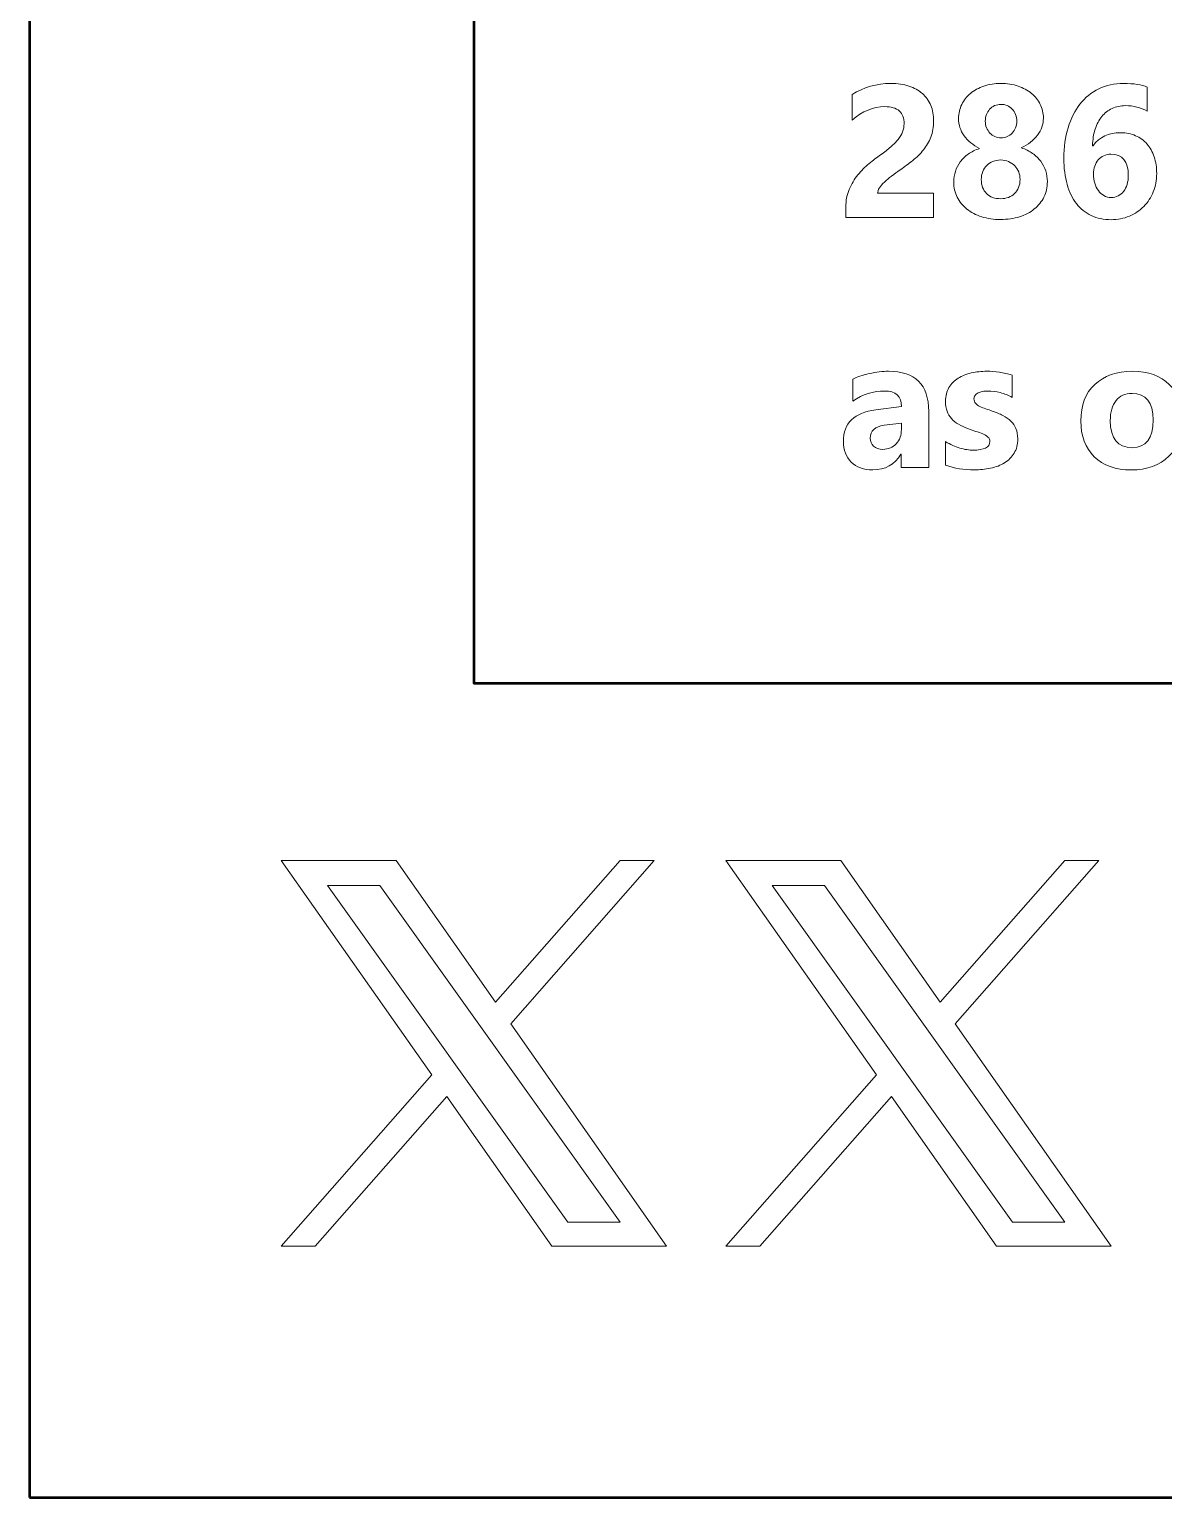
# Model space of a CAD drawing. Header units: centimetres. Extents: x -15 to 18.5, y -14.8 to 14.8.
# Drawn here: x -15 to -11.173, y -14.85 to -9.893 of the extents above; entities that cross this region are included whole.
import ezdxf

# ---------------------------------------------------------------- set-up
doc = ezdxf.new("R2010")
doc.units = ezdxf.units.CM
doc.header["$MEASUREMENT"] = 0
doc.layers.add('Layer 1', color=7, linetype='Continuous')

msp = doc.modelspace()

# ---------------------------------------------------------------- linework, layer by layer
at = {"layer": 'Layer 1', "lineweight": 53}
msp.add_lwpolyline([(-15, -14.85), (6, -14.85), (6, 14.85), (-15, 14.85), (-15, -14.85)], close=True, dxfattribs=at)
at = {"layer": 'Layer 1', "color": 5, "lineweight": 53}
msp.add_open_spline([(-13.5, -4.9), (-13.5, -4.9), (4.5, -4.9), (4.5, -4.9), (4.5, -4.9), (4.5, -4.9), (4.5, -12.1), (4.5, -12.1), (4.5, -12.1), (4.5, -12.1), (-13.5, -12.1), (-13.5, -12.1), (-13.5, -12.1), (-13.5, -12.1), (-13.5, -4.9), (-13.5, -4.9)], degree=3, knots=[0, 0, 0, 0, 0.2, 0.2, 0.2, 0.2, 0.4, 0.4, 0.4, 0.4, 0.6, 0.6, 0.6, 0.6, 1, 1, 1, 1], dxfattribs=at)
at = {"layer": 'Layer 1', "color": 202, "lineweight": 9}
for points, knots in [([(-12.1383, -10.44694), (-12.1383, -10.44694), (-11.94981, -10.44694), (-11.94981, -10.44694), (-11.94981, -10.44694), (-11.94981, -10.44694), (-11.94981, -10.52822), (-11.94981, -10.52822), (-11.94981, -10.52822), (-11.94981, -10.52822), (-12.24561, -10.52822), (-12.24561, -10.52822), (-12.24561, -10.52822), (-12.24561, -10.52822), (-12.24561, -10.49478), (-12.24561, -10.49478), (-12.24561, -10.49478), (-12.24561, -10.47202), (-12.2418, -10.4516), (-12.23408, -10.4335), (-12.23408, -10.4335), (-12.22646, -10.4154), (-12.21683, -10.39921), (-12.20529, -10.38482), (-12.20529, -10.38482), (-12.19375, -10.37042), (-12.18105, -10.35772), (-12.1673, -10.34672), (-12.1673, -10.34672), (-12.15354, -10.3356), (-12.14052, -10.32565), (-12.12803, -10.31676), (-12.12803, -10.31676), (-12.11501, -10.30745), (-12.10369, -10.29856), (-12.09385, -10.29009), (-12.09385, -10.29009), (-12.084, -10.28163), (-12.07575, -10.27316), (-12.06898, -10.2648), (-12.06898, -10.2648), (-12.06231, -10.25644), (-12.05733, -10.24797), (-12.05395, -10.2394), (-12.05395, -10.2394), (-12.05067, -10.23083), (-12.04897, -10.22173), (-12.04897, -10.21199), (-12.04897, -10.21199), (-12.04897, -10.19294), (-12.05437, -10.17855), (-12.06517, -10.16881), (-12.06517, -10.16881), (-12.07586, -10.15918), (-12.09237, -10.15431), (-12.11448, -10.15431), (-12.11448, -10.15431), (-12.15269, -10.15431), (-12.18931, -10.16944), (-12.22423, -10.19982), (-12.22423, -10.19982), (-12.22423, -10.19982), (-12.22423, -10.11367), (-12.22423, -10.11367), (-12.22423, -10.11367), (-12.1855, -10.08869), (-12.1419, -10.0761), (-12.09332, -10.0761), (-12.09332, -10.0761), (-12.07078, -10.0761), (-12.05067, -10.07906), (-12.03278, -10.08499), (-12.03278, -10.08499), (-12.0149, -10.09092), (-11.99976, -10.09928), (-11.98727, -10.11028), (-11.98727, -10.11028), (-11.97489, -10.12118), (-11.96547, -10.13452), (-11.95891, -10.15008), (-11.95891, -10.15008), (-11.95245, -10.16574), (-11.94917, -10.1831), (-11.94917, -10.20236), (-11.94917, -10.20236), (-11.94917, -10.22278), (-11.95235, -10.24099), (-11.95859, -10.25686), (-11.95859, -10.25686), (-11.96494, -10.27284), (-11.9733, -10.28734), (-11.98378, -10.30036), (-11.98378, -10.30036), (-11.99415, -10.31338), (-12.00622, -10.32534), (-12.01987, -10.33613), (-12.01987, -10.33613), (-12.03352, -10.34703), (-12.0477, -10.35751), (-12.06231, -10.36756), (-12.06231, -10.36756), (-12.07226, -10.37466), (-12.08178, -10.38164), (-12.09099, -10.38852), (-12.09099, -10.38852), (-12.1002, -10.3955), (-12.10835, -10.40228), (-12.11533, -10.40905), (-12.11533, -10.40905), (-12.12242, -10.41572), (-12.12803, -10.42228), (-12.13216, -10.42874), (-12.13216, -10.42874), (-12.13629, -10.43509), (-12.1383, -10.44122), (-12.1383, -10.44694)], [0, 0, 0, 0, 0.0333333, 0.0333333, 0.0333333, 0.0333333, 0.0666667, 0.0666667, 0.0666667, 0.0666667, 0.1, 0.1, 0.1, 0.1, 0.1333333, 0.1333333, 0.1333333, 0.1333333, 0.1666667, 0.1666667, 0.1666667, 0.1666667, 0.2, 0.2, 0.2, 0.2, 0.2333333, 0.2333333, 0.2333333, 0.2333333, 0.2666667, 0.2666667, 0.2666667, 0.2666667, 0.3, 0.3, 0.3, 0.3, 0.3333333, 0.3333333, 0.3333333, 0.3333333, 0.3666667, 0.3666667, 0.3666667, 0.3666667, 0.4, 0.4, 0.4, 0.4, 0.4333333, 0.4333333, 0.4333333, 0.4333333, 0.4666667, 0.4666667, 0.4666667, 0.4666667, 0.5, 0.5, 0.5, 0.5, 0.5333333, 0.5333333, 0.5333333, 0.5333333, 0.5666667, 0.5666667, 0.5666667, 0.5666667, 0.6, 0.6, 0.6, 0.6, 0.6333333, 0.6333333, 0.6333333, 0.6333333, 0.6666667, 0.6666667, 0.6666667, 0.6666667, 0.7, 0.7, 0.7, 0.7, 0.7333333, 0.7333333, 0.7333333, 0.7333333, 0.7666667, 0.7666667, 0.7666667, 0.7666667, 0.8, 0.8, 0.8, 0.8, 0.8333333, 0.8333333, 0.8333333, 0.8333333, 0.8666667, 0.8666667, 0.8666667, 0.8666667, 0.9, 0.9, 0.9, 0.9, 0.9333333, 0.9333333, 0.9333333, 0.9333333, 1, 1, 1, 1]), ([(-11.88133, -10.40852), (-11.88133, -10.39614), (-11.87954, -10.38418), (-11.87583, -10.37275), (-11.87583, -10.37275), (-11.87223, -10.36121), (-11.86684, -10.35063), (-11.85964, -10.34079), (-11.85964, -10.34079), (-11.85234, -10.33095), (-11.84334, -10.32216), (-11.83244, -10.31444), (-11.83244, -10.31444), (-11.82164, -10.30671), (-11.80884, -10.30036), (-11.79413, -10.29539), (-11.79413, -10.29539), (-11.81667, -10.28417), (-11.83413, -10.26988), (-11.84652, -10.25242), (-11.84652, -10.25242), (-11.859, -10.23496), (-11.86514, -10.21559), (-11.86514, -10.19432), (-11.86514, -10.19432), (-11.86514, -10.17738), (-11.86165, -10.16161), (-11.85445, -10.14711), (-11.85445, -10.14711), (-11.84736, -10.13272), (-11.83752, -10.12023), (-11.82482, -10.10965), (-11.82482, -10.10965), (-11.81223, -10.09907), (-11.7972, -10.09092), (-11.77973, -10.08499), (-11.77973, -10.08499), (-11.76227, -10.07906), (-11.74322, -10.0761), (-11.72258, -10.0761), (-11.72258, -10.0761), (-11.70142, -10.0761), (-11.68216, -10.07906), (-11.66459, -10.08499), (-11.66459, -10.08499), (-11.64702, -10.09092), (-11.63189, -10.09907), (-11.61919, -10.10944), (-11.61919, -10.10944), (-11.60638, -10.11991), (-11.59654, -10.1323), (-11.58955, -10.14658), (-11.58955, -10.14658), (-11.58246, -10.16077), (-11.57897, -10.17632), (-11.57897, -10.19305), (-11.57897, -10.19305), (-11.57897, -10.21411), (-11.58564, -10.23326), (-11.59887, -10.25051), (-11.59887, -10.25051), (-11.61209, -10.26787), (-11.6303, -10.28205), (-11.65369, -10.29316), (-11.65369, -10.29316), (-11.63919, -10.29814), (-11.62649, -10.30449), (-11.61559, -10.31221), (-11.61559, -10.31221), (-11.60458, -10.32005), (-11.59537, -10.32883), (-11.58796, -10.33878), (-11.58796, -10.33878), (-11.58056, -10.34873), (-11.57495, -10.35952), (-11.57124, -10.37116), (-11.57124, -10.37116), (-11.56754, -10.3828), (-11.56563, -10.39498), (-11.56563, -10.40757), (-11.56563, -10.40757), (-11.56563, -10.42662), (-11.56944, -10.44398), (-11.57717, -10.45953), (-11.57717, -10.45953), (-11.58479, -10.47509), (-11.59558, -10.48853), (-11.60955, -10.49986), (-11.60955, -10.49986), (-11.62352, -10.51107), (-11.64014, -10.51986), (-11.6594, -10.5261), (-11.6594, -10.5261), (-11.67877, -10.53224), (-11.70015, -10.53531), (-11.72343, -10.53531), (-11.72343, -10.53531), (-11.7464, -10.53531), (-11.76756, -10.53235), (-11.78683, -10.52621), (-11.78683, -10.52621), (-11.80619, -10.52007), (-11.82281, -10.5115), (-11.83678, -10.50028), (-11.83678, -10.50028), (-11.85075, -10.48917), (-11.86165, -10.47573), (-11.86948, -10.46017), (-11.86948, -10.46017), (-11.87742, -10.44451), (-11.88133, -10.42736), (-11.88133, -10.40852)], [0, 0, 0, 0, 0.0344828, 0.0344828, 0.0344828, 0.0344828, 0.0689655, 0.0689655, 0.0689655, 0.0689655, 0.1034483, 0.1034483, 0.1034483, 0.1034483, 0.137931, 0.137931, 0.137931, 0.137931, 0.1724138, 0.1724138, 0.1724138, 0.1724138, 0.2068966, 0.2068966, 0.2068966, 0.2068966, 0.2413793, 0.2413793, 0.2413793, 0.2413793, 0.2758621, 0.2758621, 0.2758621, 0.2758621, 0.3103448, 0.3103448, 0.3103448, 0.3103448, 0.3448276, 0.3448276, 0.3448276, 0.3448276, 0.3793103, 0.3793103, 0.3793103, 0.3793103, 0.4137931, 0.4137931, 0.4137931, 0.4137931, 0.4482759, 0.4482759, 0.4482759, 0.4482759, 0.4827586, 0.4827586, 0.4827586, 0.4827586, 0.5172414, 0.5172414, 0.5172414, 0.5172414, 0.5517241, 0.5517241, 0.5517241, 0.5517241, 0.5862069, 0.5862069, 0.5862069, 0.5862069, 0.6206897, 0.6206897, 0.6206897, 0.6206897, 0.6551724, 0.6551724, 0.6551724, 0.6551724, 0.6896552, 0.6896552, 0.6896552, 0.6896552, 0.7241379, 0.7241379, 0.7241379, 0.7241379, 0.7586207, 0.7586207, 0.7586207, 0.7586207, 0.7931034, 0.7931034, 0.7931034, 0.7931034, 0.8275862, 0.8275862, 0.8275862, 0.8275862, 0.862069, 0.862069, 0.862069, 0.862069, 0.8965517, 0.8965517, 0.8965517, 0.8965517, 0.9310345, 0.9310345, 0.9310345, 0.9310345, 1, 1, 1, 1]), ([(-11.1967, -10.38037), (-11.1967, -10.40228), (-11.20051, -10.4227), (-11.20813, -10.44175), (-11.20813, -10.44175), (-11.21586, -10.4607), (-11.22644, -10.47721), (-11.24009, -10.49118), (-11.24009, -10.49118), (-11.25374, -10.50515), (-11.26994, -10.51605), (-11.28877, -10.52399), (-11.28877, -10.52399), (-11.30761, -10.53203), (-11.32814, -10.53595), (-11.35048, -10.53595), (-11.35048, -10.53595), (-11.37545, -10.53595), (-11.39789, -10.53129), (-11.41757, -10.52198), (-11.41757, -10.52198), (-11.43736, -10.51277), (-11.45409, -10.49922), (-11.46774, -10.48155), (-11.46774, -10.48155), (-11.48129, -10.46387), (-11.49176, -10.44218), (-11.49896, -10.41657), (-11.49896, -10.41657), (-11.50626, -10.39095), (-11.50986, -10.36196), (-11.50986, -10.32946), (-11.50986, -10.32946), (-11.50986, -10.29126), (-11.5052, -10.25655), (-11.49578, -10.22543), (-11.49578, -10.22543), (-11.48637, -10.19432), (-11.47292, -10.16775), (-11.45546, -10.14563), (-11.45546, -10.14563), (-11.438, -10.12351), (-11.41683, -10.10637), (-11.39207, -10.0943), (-11.39207, -10.0943), (-11.3672, -10.08224), (-11.33936, -10.0761), (-11.30835, -10.0761), (-11.30835, -10.0761), (-11.27396, -10.0761), (-11.24739, -10.08023), (-11.22834, -10.08827), (-11.22834, -10.08827), (-11.22834, -10.08827), (-11.22834, -10.17008), (-11.22834, -10.17008), (-11.22834, -10.17008), (-11.25089, -10.15727), (-11.27544, -10.15092), (-11.30211, -10.15092), (-11.30211, -10.15092), (-11.31862, -10.15092), (-11.33365, -10.1541), (-11.34709, -10.16045), (-11.34709, -10.16045), (-11.36053, -10.1669), (-11.37207, -10.17601), (-11.3817, -10.18775), (-11.3817, -10.18775), (-11.39122, -10.19961), (-11.39884, -10.21379), (-11.40424, -10.2304), (-11.40424, -10.2304), (-11.40974, -10.24702), (-11.41271, -10.26565), (-11.41313, -10.28607), (-11.41313, -10.28607), (-11.41313, -10.28607), (-11.41122, -10.28607), (-11.41122, -10.28607), (-11.41122, -10.28607), (-11.39016, -10.25686), (-11.35905, -10.24236), (-11.31798, -10.24236), (-11.31798, -10.24236), (-11.29957, -10.24236), (-11.28285, -10.24564), (-11.26803, -10.25231), (-11.26803, -10.25231), (-11.25311, -10.25887), (-11.24041, -10.26819), (-11.22983, -10.28036), (-11.22983, -10.28036), (-11.21935, -10.29242), (-11.2112, -10.30692), (-11.20538, -10.32386), (-11.20538, -10.32386), (-11.19956, -10.34089), (-11.1967, -10.35963), (-11.1967, -10.38037)], [0, 0, 0, 0, 0.0384615, 0.0384615, 0.0384615, 0.0384615, 0.0769231, 0.0769231, 0.0769231, 0.0769231, 0.1153846, 0.1153846, 0.1153846, 0.1153846, 0.1538462, 0.1538462, 0.1538462, 0.1538462, 0.1923077, 0.1923077, 0.1923077, 0.1923077, 0.2307692, 0.2307692, 0.2307692, 0.2307692, 0.2692308, 0.2692308, 0.2692308, 0.2692308, 0.3076923, 0.3076923, 0.3076923, 0.3076923, 0.3461538, 0.3461538, 0.3461538, 0.3461538, 0.3846154, 0.3846154, 0.3846154, 0.3846154, 0.4230769, 0.4230769, 0.4230769, 0.4230769, 0.4615385, 0.4615385, 0.4615385, 0.4615385, 0.5, 0.5, 0.5, 0.5, 0.5384615, 0.5384615, 0.5384615, 0.5384615, 0.5769231, 0.5769231, 0.5769231, 0.5769231, 0.6153846, 0.6153846, 0.6153846, 0.6153846, 0.6538462, 0.6538462, 0.6538462, 0.6538462, 0.6923077, 0.6923077, 0.6923077, 0.6923077, 0.7307692, 0.7307692, 0.7307692, 0.7307692, 0.7692308, 0.7692308, 0.7692308, 0.7692308, 0.8076923, 0.8076923, 0.8076923, 0.8076923, 0.8461538, 0.8461538, 0.8461538, 0.8461538, 0.8846154, 0.8846154, 0.8846154, 0.8846154, 0.9230769, 0.9230769, 0.9230769, 0.9230769, 1, 1, 1, 1]), ([(-11.77497, -10.20331), (-11.77497, -10.21114), (-11.7736, -10.21855), (-11.77074, -10.22543), (-11.77074, -10.22543), (-11.76799, -10.23242), (-11.76418, -10.23834), (-11.75941, -10.24342), (-11.75941, -10.24342), (-11.75465, -10.2485), (-11.74904, -10.25242), (-11.74259, -10.25538), (-11.74259, -10.25538), (-11.73603, -10.25824), (-11.72915, -10.25972), (-11.72195, -10.25972), (-11.72195, -10.25972), (-11.71444, -10.25972), (-11.70756, -10.25824), (-11.7011, -10.25538), (-11.7011, -10.25538), (-11.69475, -10.25242), (-11.68914, -10.2484), (-11.68427, -10.24332), (-11.68427, -10.24332), (-11.6794, -10.23813), (-11.67559, -10.2321), (-11.67274, -10.22532), (-11.67274, -10.22532), (-11.66999, -10.21845), (-11.66861, -10.21114), (-11.66861, -10.20331), (-11.66861, -10.20331), (-11.66861, -10.19516), (-11.66999, -10.18775), (-11.67263, -10.18077), (-11.67263, -10.18077), (-11.67528, -10.17389), (-11.67909, -10.16786), (-11.68396, -10.16278), (-11.68396, -10.16278), (-11.68882, -10.1577), (-11.69443, -10.15378), (-11.70099, -10.15092), (-11.70099, -10.15092), (-11.70745, -10.14796), (-11.71444, -10.14658), (-11.72195, -10.14658), (-11.72195, -10.14658), (-11.72978, -10.14658), (-11.73698, -10.14807), (-11.74343, -10.15103), (-11.74343, -10.15103), (-11.75, -10.15399), (-11.7556, -10.15801), (-11.76026, -10.16309), (-11.76026, -10.16309), (-11.76492, -10.16817), (-11.76852, -10.17421), (-11.77106, -10.18109), (-11.77106, -10.18109), (-11.7737, -10.18807), (-11.77497, -10.19537), (-11.77497, -10.20331)], [0, 0, 0, 0, 0.0588235, 0.0588235, 0.0588235, 0.0588235, 0.1176471, 0.1176471, 0.1176471, 0.1176471, 0.1764706, 0.1764706, 0.1764706, 0.1764706, 0.2352941, 0.2352941, 0.2352941, 0.2352941, 0.2941176, 0.2941176, 0.2941176, 0.2941176, 0.3529412, 0.3529412, 0.3529412, 0.3529412, 0.4117647, 0.4117647, 0.4117647, 0.4117647, 0.4705882, 0.4705882, 0.4705882, 0.4705882, 0.5294118, 0.5294118, 0.5294118, 0.5294118, 0.5882353, 0.5882353, 0.5882353, 0.5882353, 0.6470588, 0.6470588, 0.6470588, 0.6470588, 0.7058824, 0.7058824, 0.7058824, 0.7058824, 0.7647059, 0.7647059, 0.7647059, 0.7647059, 0.8235294, 0.8235294, 0.8235294, 0.8235294, 0.8823529, 0.8823529, 0.8823529, 0.8823529, 1, 1, 1, 1]), ([(-11.78862, -10.40016), (-11.78862, -10.41032), (-11.78704, -10.41942), (-11.78397, -10.42747), (-11.78397, -10.42747), (-11.78079, -10.43551), (-11.77635, -10.44228), (-11.77063, -10.44789), (-11.77063, -10.44789), (-11.76481, -10.4535), (-11.75793, -10.45773), (-11.75, -10.4608), (-11.75, -10.4608), (-11.74206, -10.46377), (-11.73306, -10.46525), (-11.72311, -10.46525), (-11.72311, -10.46525), (-11.71369, -10.46525), (-11.70491, -10.46377), (-11.69697, -10.46059), (-11.69697, -10.46059), (-11.68904, -10.45752), (-11.68216, -10.45318), (-11.67634, -10.44757), (-11.67634, -10.44757), (-11.67051, -10.44207), (-11.66596, -10.43519), (-11.66268, -10.42715), (-11.66268, -10.42715), (-11.6594, -10.41911), (-11.65771, -10.41011), (-11.65771, -10.40016), (-11.65771, -10.40016), (-11.65771, -10.39127), (-11.6593, -10.3828), (-11.66237, -10.37476), (-11.66237, -10.37476), (-11.66554, -10.36672), (-11.66999, -10.35973), (-11.6757, -10.35381), (-11.6757, -10.35381), (-11.68152, -10.34788), (-11.6884, -10.34322), (-11.69634, -10.33973), (-11.69634, -10.33973), (-11.70428, -10.33624), (-11.71327, -10.33444), (-11.72311, -10.33444), (-11.72311, -10.33444), (-11.73243, -10.33444), (-11.74111, -10.33603), (-11.74925, -10.3392), (-11.74925, -10.3392), (-11.7573, -10.34248), (-11.76418, -10.34703), (-11.77, -10.35285), (-11.77, -10.35285), (-11.77582, -10.35878), (-11.78026, -10.36577), (-11.78365, -10.37381), (-11.78365, -10.37381), (-11.78693, -10.38185), (-11.78862, -10.39064), (-11.78862, -10.40016)], [0, 0, 0, 0, 0.0588235, 0.0588235, 0.0588235, 0.0588235, 0.1176471, 0.1176471, 0.1176471, 0.1176471, 0.1764706, 0.1764706, 0.1764706, 0.1764706, 0.2352941, 0.2352941, 0.2352941, 0.2352941, 0.2941176, 0.2941176, 0.2941176, 0.2941176, 0.3529412, 0.3529412, 0.3529412, 0.3529412, 0.4117647, 0.4117647, 0.4117647, 0.4117647, 0.4705882, 0.4705882, 0.4705882, 0.4705882, 0.5294118, 0.5294118, 0.5294118, 0.5294118, 0.5882353, 0.5882353, 0.5882353, 0.5882353, 0.6470588, 0.6470588, 0.6470588, 0.6470588, 0.7058824, 0.7058824, 0.7058824, 0.7058824, 0.7647059, 0.7647059, 0.7647059, 0.7647059, 0.8235294, 0.8235294, 0.8235294, 0.8235294, 0.8823529, 0.8823529, 0.8823529, 0.8823529, 1, 1, 1, 1]), ([(-11.29248, -10.38651), (-11.29248, -10.33878), (-11.31206, -10.31486), (-11.35111, -10.31486), (-11.35111, -10.31486), (-11.36, -10.31486), (-11.36804, -10.31655), (-11.37535, -10.31983), (-11.37535, -10.31983), (-11.38254, -10.32311), (-11.38868, -10.32777), (-11.39387, -10.3338), (-11.39387, -10.3338), (-11.39905, -10.33984), (-11.40307, -10.34693), (-11.40583, -10.35508), (-11.40583, -10.35508), (-11.40858, -10.36323), (-11.41006, -10.37222), (-11.41006, -10.38217), (-11.41006, -10.38217), (-11.41006, -10.39318), (-11.40858, -10.40334), (-11.40572, -10.41286), (-11.40572, -10.41286), (-11.40276, -10.42239), (-11.39874, -10.43075), (-11.39344, -10.43784), (-11.39344, -10.43784), (-11.38815, -10.44493), (-11.38191, -10.45064), (-11.37471, -10.45477), (-11.37471, -10.45477), (-11.36741, -10.4589), (-11.35937, -10.46091), (-11.35048, -10.46091), (-11.35048, -10.46091), (-11.34159, -10.46091), (-11.33365, -10.45911), (-11.32645, -10.45551), (-11.32645, -10.45551), (-11.31936, -10.45191), (-11.31322, -10.44683), (-11.30814, -10.44027), (-11.30814, -10.44027), (-11.30306, -10.43382), (-11.29925, -10.42598), (-11.2965, -10.41678), (-11.2965, -10.41678), (-11.29385, -10.40757), (-11.29248, -10.39752), (-11.29248, -10.38651)], [0, 0, 0, 0, 0.0714286, 0.0714286, 0.0714286, 0.0714286, 0.1428571, 0.1428571, 0.1428571, 0.1428571, 0.2142857, 0.2142857, 0.2142857, 0.2142857, 0.2857143, 0.2857143, 0.2857143, 0.2857143, 0.3571429, 0.3571429, 0.3571429, 0.3571429, 0.4285714, 0.4285714, 0.4285714, 0.4285714, 0.5, 0.5, 0.5, 0.5, 0.5714286, 0.5714286, 0.5714286, 0.5714286, 0.6428571, 0.6428571, 0.6428571, 0.6428571, 0.7142857, 0.7142857, 0.7142857, 0.7142857, 0.7857143, 0.7857143, 0.7857143, 0.7857143, 0.8571429, 0.8571429, 0.8571429, 0.8571429, 1, 1, 1, 1]), ([(-11.96589, -11.37288), (-11.96589, -11.37288), (-12.0586, -11.37288), (-12.0586, -11.37288), (-12.0586, -11.37288), (-12.0586, -11.37288), (-12.0586, -11.32727), (-12.0586, -11.32727), (-12.0586, -11.32727), (-12.0586, -11.32727), (-12.05987, -11.32727), (-12.05987, -11.32727), (-12.05987, -11.32727), (-12.08115, -11.36283), (-12.11269, -11.38061), (-12.15449, -11.38061), (-12.15449, -11.38061), (-12.18529, -11.38061), (-12.20952, -11.37193), (-12.2272, -11.35446), (-12.2272, -11.35446), (-12.24487, -11.337), (-12.25366, -11.31361), (-12.25366, -11.28451), (-12.25366, -11.28451), (-12.25366, -11.22291), (-12.21714, -11.18735), (-12.14422, -11.17783), (-12.14422, -11.17783), (-12.14422, -11.17783), (-12.05797, -11.1664), (-12.05797, -11.1664), (-12.05797, -11.1664), (-12.05797, -11.13169), (-12.07681, -11.11433), (-12.11448, -11.11433), (-12.11448, -11.11433), (-12.15227, -11.11433), (-12.18825, -11.12555), (-12.22233, -11.14809), (-12.22233, -11.14809), (-12.22233, -11.14809), (-12.22233, -11.07432), (-12.22233, -11.07432), (-12.22233, -11.07432), (-12.20868, -11.06723), (-12.19005, -11.06109), (-12.16634, -11.0557), (-12.16634, -11.0557), (-12.14274, -11.0503), (-12.12115, -11.04765), (-12.10168, -11.04765), (-12.10168, -11.04765), (-12.01119, -11.04765), (-11.96589, -11.09284), (-11.96589, -11.18312), (-11.96589, -11.18312), (-11.96589, -11.18312), (-11.96589, -11.37288), (-11.96589, -11.37288)], [0, 0, 0, 0, 0.0625, 0.0625, 0.0625, 0.0625, 0.125, 0.125, 0.125, 0.125, 0.1875, 0.1875, 0.1875, 0.1875, 0.25, 0.25, 0.25, 0.25, 0.3125, 0.3125, 0.3125, 0.3125, 0.375, 0.375, 0.375, 0.375, 0.4375, 0.4375, 0.4375, 0.4375, 0.5, 0.5, 0.5, 0.5, 0.5625, 0.5625, 0.5625, 0.5625, 0.625, 0.625, 0.625, 0.625, 0.6875, 0.6875, 0.6875, 0.6875, 0.75, 0.75, 0.75, 0.75, 0.8125, 0.8125, 0.8125, 0.8125, 0.875, 0.875, 0.875, 0.875, 1, 1, 1, 1]), ([(-11.90916, -11.36452), (-11.90916, -11.36452), (-11.90916, -11.28514), (-11.90916, -11.28514), (-11.90916, -11.28514), (-11.89297, -11.29488), (-11.87688, -11.30208), (-11.8609, -11.30684), (-11.8609, -11.30684), (-11.84492, -11.3116), (-11.82979, -11.31393), (-11.8155, -11.31393), (-11.8155, -11.31393), (-11.79814, -11.31393), (-11.78439, -11.3116), (-11.77444, -11.30684), (-11.77444, -11.30684), (-11.76438, -11.30208), (-11.75941, -11.29488), (-11.75941, -11.28514), (-11.75941, -11.28514), (-11.75941, -11.2789), (-11.76163, -11.27371), (-11.76618, -11.26959), (-11.76618, -11.26959), (-11.77073, -11.26546), (-11.77655, -11.26186), (-11.78375, -11.25879), (-11.78375, -11.25879), (-11.79084, -11.25572), (-11.79867, -11.25286), (-11.80714, -11.25043), (-11.80714, -11.25043), (-11.81561, -11.24789), (-11.82376, -11.24514), (-11.83159, -11.24207), (-11.83159, -11.24207), (-11.84418, -11.23731), (-11.85529, -11.23212), (-11.86493, -11.22672), (-11.86493, -11.22672), (-11.87456, -11.22122), (-11.8826, -11.21487), (-11.88916, -11.20757), (-11.88916, -11.20757), (-11.89562, -11.20037), (-11.90059, -11.19201), (-11.90398, -11.18249), (-11.90398, -11.18249), (-11.90736, -11.17296), (-11.90916, -11.16174), (-11.90916, -11.14872), (-11.90916, -11.14872), (-11.90916, -11.13094), (-11.90525, -11.1156), (-11.89752, -11.10279), (-11.89752, -11.10279), (-11.8898, -11.08999), (-11.87942, -11.07951), (-11.86651, -11.07136), (-11.86651, -11.07136), (-11.8536, -11.06321), (-11.83878, -11.05718), (-11.82217, -11.05337), (-11.82217, -11.05337), (-11.80555, -11.04956), (-11.7882, -11.04765), (-11.7702, -11.04765), (-11.7702, -11.04765), (-11.75613, -11.04765), (-11.74195, -11.04871), (-11.72745, -11.05093), (-11.72745, -11.05093), (-11.71295, -11.05305), (-11.69866, -11.05623), (-11.68459, -11.06035), (-11.68459, -11.06035), (-11.68459, -11.06035), (-11.68459, -11.13602), (-11.68459, -11.13602), (-11.68459, -11.13602), (-11.69707, -11.12872), (-11.7103, -11.12332), (-11.72448, -11.11973), (-11.72448, -11.11973), (-11.73867, -11.11613), (-11.75253, -11.11433), (-11.76618, -11.11433), (-11.76618, -11.11433), (-11.77264, -11.11433), (-11.77867, -11.11486), (-11.78428, -11.11602), (-11.78428, -11.11602), (-11.79, -11.11708), (-11.79508, -11.11877), (-11.79941, -11.121), (-11.79941, -11.121), (-11.80375, -11.12311), (-11.80714, -11.12586), (-11.80957, -11.12936), (-11.80957, -11.12936), (-11.81211, -11.13274), (-11.81328, -11.13666), (-11.81328, -11.141), (-11.81328, -11.141), (-11.81328, -11.14671), (-11.81148, -11.15169), (-11.80778, -11.15582), (-11.80778, -11.15582), (-11.80397, -11.15994), (-11.7992, -11.16354), (-11.79317, -11.1665), (-11.79317, -11.1665), (-11.78714, -11.16957), (-11.78047, -11.17222), (-11.77317, -11.17455), (-11.77317, -11.17455), (-11.76587, -11.17698), (-11.75856, -11.17942), (-11.75126, -11.18185), (-11.75126, -11.18185), (-11.73824, -11.1864), (-11.7265, -11.19138), (-11.71591, -11.19677), (-11.71591, -11.19677), (-11.70543, -11.20217), (-11.69633, -11.20841), (-11.68882, -11.21572), (-11.68882, -11.21572), (-11.6813, -11.22291), (-11.67548, -11.23138), (-11.67146, -11.24112), (-11.67146, -11.24112), (-11.66744, -11.25085), (-11.66543, -11.26239), (-11.66543, -11.27583), (-11.66543, -11.27583), (-11.66543, -11.29467), (-11.66945, -11.31076), (-11.67771, -11.32409), (-11.67771, -11.32409), (-11.68586, -11.33743), (-11.69665, -11.34822), (-11.7102, -11.35658), (-11.7102, -11.35658), (-11.72374, -11.36494), (-11.73941, -11.37108), (-11.75708, -11.37489), (-11.75708, -11.37489), (-11.77476, -11.3787), (-11.79306, -11.38061), (-11.81211, -11.38061), (-11.81211, -11.38061), (-11.84704, -11.38061), (-11.87932, -11.37521), (-11.90916, -11.36452)], [0, 0, 0, 0, 0.025, 0.025, 0.025, 0.025, 0.05, 0.05, 0.05, 0.05, 0.075, 0.075, 0.075, 0.075, 0.1, 0.1, 0.1, 0.1, 0.125, 0.125, 0.125, 0.125, 0.15, 0.15, 0.15, 0.15, 0.175, 0.175, 0.175, 0.175, 0.2, 0.2, 0.2, 0.2, 0.225, 0.225, 0.225, 0.225, 0.25, 0.25, 0.25, 0.25, 0.275, 0.275, 0.275, 0.275, 0.3, 0.3, 0.3, 0.3, 0.325, 0.325, 0.325, 0.325, 0.35, 0.35, 0.35, 0.35, 0.375, 0.375, 0.375, 0.375, 0.4, 0.4, 0.4, 0.4, 0.425, 0.425, 0.425, 0.425, 0.45, 0.45, 0.45, 0.45, 0.475, 0.475, 0.475, 0.475, 0.5, 0.5, 0.5, 0.5, 0.525, 0.525, 0.525, 0.525, 0.55, 0.55, 0.55, 0.55, 0.575, 0.575, 0.575, 0.575, 0.6, 0.6, 0.6, 0.6, 0.625, 0.625, 0.625, 0.625, 0.65, 0.65, 0.65, 0.65, 0.675, 0.675, 0.675, 0.675, 0.7, 0.7, 0.7, 0.7, 0.725, 0.725, 0.725, 0.725, 0.75, 0.75, 0.75, 0.75, 0.775, 0.775, 0.775, 0.775, 0.8, 0.8, 0.8, 0.8, 0.825, 0.825, 0.825, 0.825, 0.85, 0.85, 0.85, 0.85, 0.875, 0.875, 0.875, 0.875, 0.9, 0.9, 0.9, 0.9, 0.925, 0.925, 0.925, 0.925, 0.95, 0.95, 0.95, 0.95, 1, 1, 1, 1]), ([(-11.28253, -11.38061), (-11.33545, -11.38061), (-11.37704, -11.36579), (-11.40731, -11.33616), (-11.40731, -11.33616), (-11.43757, -11.30652), (-11.45271, -11.2662), (-11.45271, -11.2154), (-11.45271, -11.2154), (-11.45271, -11.16291), (-11.43705, -11.12174), (-11.40561, -11.0921), (-11.40561, -11.0921), (-11.37418, -11.06247), (-11.33164, -11.04765), (-11.27819, -11.04765), (-11.27819, -11.04765), (-11.22548, -11.04765), (-11.1841, -11.06247), (-11.15415, -11.0921), (-11.15415, -11.0921), (-11.1242, -11.12174), (-11.10917, -11.161), (-11.10917, -11.20979), (-11.10917, -11.20979), (-11.10917, -11.2625), (-11.12463, -11.30419), (-11.15553, -11.33478), (-11.15553, -11.33478), (-11.18643, -11.36537), (-11.22877, -11.38061), (-11.28253, -11.38061)], [0, 0, 0, 0, 0.1111111, 0.1111111, 0.1111111, 0.1111111, 0.2222222, 0.2222222, 0.2222222, 0.2222222, 0.3333333, 0.3333333, 0.3333333, 0.3333333, 0.4444444, 0.4444444, 0.4444444, 0.4444444, 0.5555556, 0.5555556, 0.5555556, 0.5555556, 0.6666667, 0.6666667, 0.6666667, 0.6666667, 0.7777778, 0.7777778, 0.7777778, 0.7777778, 1, 1, 1, 1]), ([(-11.27999, -11.12269), (-11.30317, -11.12269), (-11.32116, -11.13063), (-11.33396, -11.1465), (-11.33396, -11.1465), (-11.34677, -11.16248), (-11.35323, -11.18503), (-11.35323, -11.21413), (-11.35323, -11.21413), (-11.35323, -11.27509), (-11.32857, -11.30557), (-11.27935, -11.30557), (-11.27935, -11.30557), (-11.23247, -11.30557), (-11.20897, -11.27424), (-11.20897, -11.2117), (-11.20897, -11.2117), (-11.20897, -11.15232), (-11.23268, -11.12269), (-11.27999, -11.12269)], [0, 0, 0, 0, 0.1666667, 0.1666667, 0.1666667, 0.1666667, 0.3333333, 0.3333333, 0.3333333, 0.3333333, 0.5, 0.5, 0.5, 0.5, 0.6666667, 0.6666667, 0.6666667, 0.6666667, 1, 1, 1, 1]), ([(-12.05797, -11.24387), (-12.05797, -11.24387), (-12.05797, -11.22249), (-12.05797, -11.22249), (-12.05797, -11.22249), (-12.05797, -11.22249), (-12.11565, -11.2299), (-12.11565, -11.2299), (-12.11565, -11.2299), (-12.1475, -11.23403), (-12.16338, -11.24842), (-12.16338, -11.27308), (-12.16338, -11.27308), (-12.16338, -11.28419), (-12.15957, -11.2934), (-12.15184, -11.30049), (-12.15184, -11.30049), (-12.14401, -11.30758), (-12.13353, -11.31118), (-12.12031, -11.31118), (-12.12031, -11.31118), (-12.10189, -11.31118), (-12.08697, -11.30483), (-12.07533, -11.29213), (-12.07533, -11.29213), (-12.06379, -11.27943), (-12.05797, -11.26334), (-12.05797, -11.24387)], [0, 0, 0, 0, 0.125, 0.125, 0.125, 0.125, 0.25, 0.25, 0.25, 0.25, 0.375, 0.375, 0.375, 0.375, 0.5, 0.5, 0.5, 0.5, 0.625, 0.625, 0.625, 0.625, 0.75, 0.75, 0.75, 0.75, 1, 1, 1, 1]), ([(-13.3762, -13.25044), (-13.3762, -13.25044), (-12.85, -14.00054), (-12.85, -14.00054), (-12.85, -14.00054), (-12.85, -14.00054), (-13.23714, -14.00054), (-13.23714, -14.00054), (-13.23714, -14.00054), (-13.23714, -14.00054), (-13.59161, -13.49532), (-13.59161, -13.49532), (-13.59161, -13.49532), (-13.59161, -13.49532), (-14.03534, -14.00054), (-14.03534, -14.00054), (-14.03534, -14.00054), (-14.03534, -14.00054), (-14.15, -14.00054), (-14.15, -14.00054), (-14.15, -14.00054), (-14.15, -14.00054), (-13.64243, -13.42282), (-13.64243, -13.42282), (-13.64243, -13.42282), (-13.64243, -13.42282), (-14.15, -12.69946), (-14.15, -12.69946), (-14.15, -12.69946), (-14.15, -12.69946), (-13.76286, -12.69946), (-13.76286, -12.69946), (-13.76286, -12.69946), (-13.76286, -12.69946), (-13.42729, -13.17777), (-13.42729, -13.17777), (-13.42729, -13.17777), (-13.42729, -13.17777), (-13.00683, -12.69946), (-13.00683, -12.69946), (-13.00683, -12.69946), (-13.00683, -12.69946), (-12.89217, -12.69946), (-12.89217, -12.69946), (-12.89217, -12.69946), (-12.89217, -12.69946), (-13.3762, -13.25044), (-13.3762, -13.25044)], [0, 0, 0, 0, 0.0769231, 0.0769231, 0.0769231, 0.0769231, 0.1538462, 0.1538462, 0.1538462, 0.1538462, 0.2307692, 0.2307692, 0.2307692, 0.2307692, 0.3076923, 0.3076923, 0.3076923, 0.3076923, 0.3846154, 0.3846154, 0.3846154, 0.3846154, 0.4615385, 0.4615385, 0.4615385, 0.4615385, 0.5384615, 0.5384615, 0.5384615, 0.5384615, 0.6153846, 0.6153846, 0.6153846, 0.6153846, 0.6923077, 0.6923077, 0.6923077, 0.6923077, 0.7692308, 0.7692308, 0.7692308, 0.7692308, 0.8461538, 0.8461538, 0.8461538, 0.8461538, 1, 1, 1, 1]), ([(-11.8762, -13.25044), (-11.8762, -13.25044), (-11.35, -14.00054), (-11.35, -14.00054), (-11.35, -14.00054), (-11.35, -14.00054), (-11.73714, -14.00054), (-11.73714, -14.00054), (-11.73714, -14.00054), (-11.73714, -14.00054), (-12.09161, -13.49532), (-12.09161, -13.49532), (-12.09161, -13.49532), (-12.09161, -13.49532), (-12.53534, -14.00054), (-12.53534, -14.00054), (-12.53534, -14.00054), (-12.53534, -14.00054), (-12.65, -14.00054), (-12.65, -14.00054), (-12.65, -14.00054), (-12.65, -14.00054), (-12.14243, -13.42282), (-12.14243, -13.42282), (-12.14243, -13.42282), (-12.14243, -13.42282), (-12.65, -12.69946), (-12.65, -12.69946), (-12.65, -12.69946), (-12.65, -12.69946), (-12.26286, -12.69946), (-12.26286, -12.69946), (-12.26286, -12.69946), (-12.26286, -12.69946), (-11.92729, -13.17777), (-11.92729, -13.17777), (-11.92729, -13.17777), (-11.92729, -13.17777), (-11.50683, -12.69946), (-11.50683, -12.69946), (-11.50683, -12.69946), (-11.50683, -12.69946), (-11.39217, -12.69946), (-11.39217, -12.69946), (-11.39217, -12.69946), (-11.39217, -12.69946), (-11.8762, -13.25044), (-11.8762, -13.25044)], [0, 0, 0, 0, 0.0769231, 0.0769231, 0.0769231, 0.0769231, 0.1538462, 0.1538462, 0.1538462, 0.1538462, 0.2307692, 0.2307692, 0.2307692, 0.2307692, 0.3076923, 0.3076923, 0.3076923, 0.3076923, 0.3846154, 0.3846154, 0.3846154, 0.3846154, 0.4615385, 0.4615385, 0.4615385, 0.4615385, 0.5384615, 0.5384615, 0.5384615, 0.5384615, 0.6153846, 0.6153846, 0.6153846, 0.6153846, 0.6923077, 0.6923077, 0.6923077, 0.6923077, 0.7692308, 0.7692308, 0.7692308, 0.7692308, 0.8461538, 0.8461538, 0.8461538, 0.8461538, 1, 1, 1, 1]), ([(-13.99395, -12.78413), (-13.99395, -12.78413), (-13.18311, -13.92003), (-13.18311, -13.92003), (-13.18311, -13.92003), (-13.18311, -13.92003), (-13.00691, -13.92003), (-13.00691, -13.92003), (-13.00691, -13.92003), (-13.00691, -13.92003), (-13.8178, -12.78413), (-13.8178, -12.78413), (-13.8178, -12.78413), (-13.8178, -12.78413), (-13.99395, -12.78413), (-13.99395, -12.78413)], [0, 0, 0, 0, 0.2, 0.2, 0.2, 0.2, 0.4, 0.4, 0.4, 0.4, 0.6, 0.6, 0.6, 0.6, 1, 1, 1, 1]), ([(-13.99395, -12.78413), (-13.99395, -12.78413), (-13.99395, -12.78413), (-13.99395, -12.78413), (-13.99395, -12.78413), (-13.99395, -12.78413), (-13.99395, -12.78413), (-13.99395, -12.78413)], [0, 0, 0, 0, 0.3333333, 0.3333333, 0.3333333, 0.3333333, 1, 1, 1, 1]), ([(-12.49395, -12.78413), (-12.49395, -12.78413), (-11.68311, -13.92003), (-11.68311, -13.92003), (-11.68311, -13.92003), (-11.68311, -13.92003), (-11.50691, -13.92003), (-11.50691, -13.92003), (-11.50691, -13.92003), (-11.50691, -13.92003), (-12.3178, -12.78413), (-12.3178, -12.78413), (-12.3178, -12.78413), (-12.3178, -12.78413), (-12.49395, -12.78413), (-12.49395, -12.78413)], [0, 0, 0, 0, 0.2, 0.2, 0.2, 0.2, 0.4, 0.4, 0.4, 0.4, 0.6, 0.6, 0.6, 0.6, 1, 1, 1, 1]), ([(-12.49395, -12.78413), (-12.49395, -12.78413), (-12.49395, -12.78413), (-12.49395, -12.78413), (-12.49395, -12.78413), (-12.49395, -12.78413), (-12.49395, -12.78413), (-12.49395, -12.78413)], [0, 0, 0, 0, 0.3333333, 0.3333333, 0.3333333, 0.3333333, 1, 1, 1, 1])]:
    msp.add_open_spline(points, degree=3, knots=knots, dxfattribs=at)

doc.saveas('drawing.dxf')
